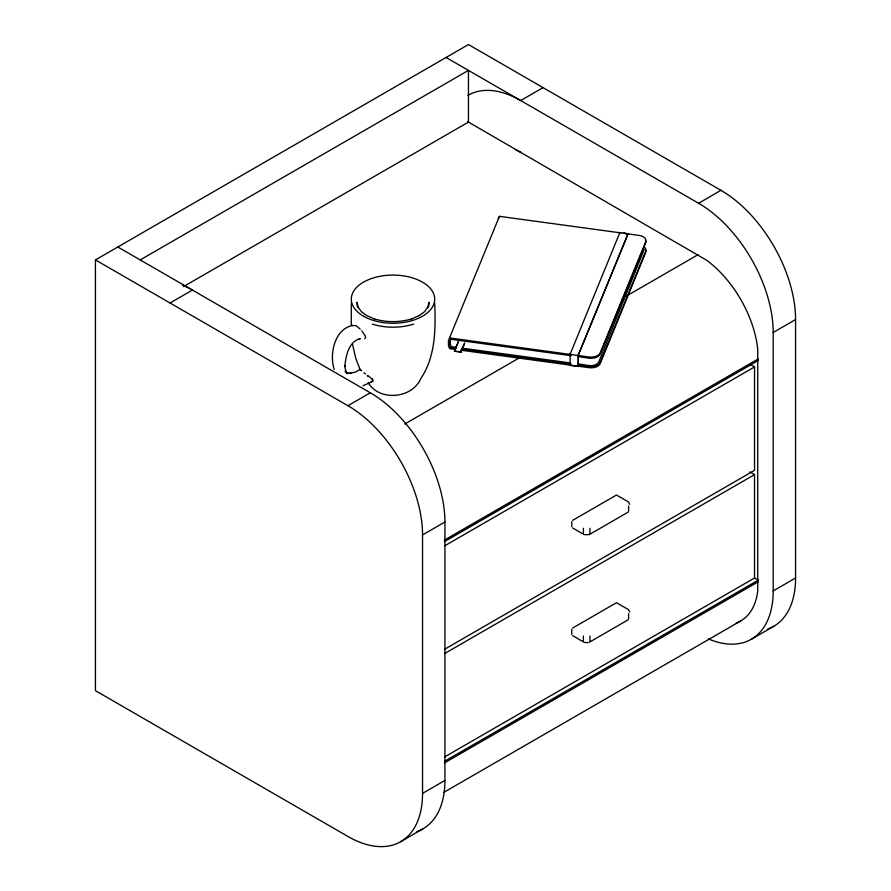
<?xml version="1.0" encoding="UTF-8"?>
<svg xmlns="http://www.w3.org/2000/svg" width="891" height="891" viewBox="0 0 891 891"><rect width="100%" height="100%" fill="white"/><g stroke="black" fill="none" stroke-linecap="round" stroke-linejoin="round"><path stroke-width="1.34" d="M467.675 121.633L706.374 260.072A84.367 48.704 60 0 1 757.729 349.027L757.729 590.989A84.367 48.704 60 0 1 736.122 623.065M644.271 249.346L598.663 362.158C593.941 368.551 584.607 364.163 578.292 364.029M570.017 354.841L570.184 353.861M570.117 354.373L570.073 365.433L578.304 366.435M450.311 340.072L449.966 342.422L451.046 346.655L456.526 347.401M464.59 343.336L460.981 352.145L454.488 351.254L458.097 342.2M454.488 351.254L458.609 341.186M460.981 352.145L464.59 343.091M570.195 354.072L619.858 232.529L628.144 233.821M628.077 234.043L578.315 355.186L578.181 366.546M498.269 218.83L499.439 216.335L621.049 232.93M499.439 216.335L448.474 340.44L448.474 345.842L449.643 348.648L455.112 349.395M450.757 339.193L449.487 343.28L450.612 347.613L456.092 348.359M354.005 325.672L355.899 325.538L360.231 329.124M628.088 233.531L578.304 354.963L578.315 366.156M360.176 369.375L355.375 372.16L349.985 373.251L351.009 373.229L346.298 372.616L347.702 373.084L345.229 371.825L346.744 372.728M419.126 315.67L424.617 311.638L428.27 306.549L427.736 307.618L428.961 302.249L428.861 305.858M117.801 246.996L370.311 392.786A105.506 60.922 60 0 1 444.921 522.003L444.921 780.46L422.546 793.38A105.506 60.922 60 0 1 347.935 836.46L95.426 690.67L95.426 259.916L468.454 44.55L720.975 190.34A105.506 60.922 60 0 1 795.574 319.557L795.574 578.003A105.506 60.922 60 0 1 767.663 629.079M140.188 259.916L468.454 70.389L468.454 122.089L183.479 286.624M170.025 302.996L192.411 290.076A105.506 60.922 60 0 0 182.677 285.187M543.065 87.619L520.689 100.549A105.506 60.922 60 0 0 467.931 95.326M95.426 259.916L347.935 405.706L370.311 392.786M446.079 57.47L698.589 203.259L720.975 190.34M404.703 424.06L520.132 357.414M625.95 296.324L698.098 254.67M422.546 793.38L422.546 534.934L444.921 522.003M708.323 638.892A105.506 60.922 60 0 0 773.199 590.933L773.199 332.477L795.574 319.557M444.431 540.091L758.274 358.895M444.431 541.672L758.274 360.476M444.542 545.916L754.543 366.936L754.543 470.325L444.542 649.294M572.635 520.355L616.516 495.017L628.467 501.945L629.781 504.351M589.53 534.433L628.155 512.125M444.542 653.604L754.543 474.625L754.543 578.003L444.542 756.982M572.635 628.044L616.516 602.706L628.467 609.633L629.781 612.039M589.53 642.121L628.155 619.813M444.431 761.36L758.274 580.164L754.777 578.148M444.431 762.952L758.274 581.756M773.199 590.933L795.574 578.003M443.763 792.389L740.766 620.916M400.683 841.683L423.069 828.753M751.347 639.237L773.722 626.306M364.775 338.691L365.644 337.455L365.343 336.074L361.802 330.806M372.995 381.259L362.982 385.747M411.731 318.867L419.494 315.436M589.118 534.633L584.24 534.633M412.032 318.789C399.68 322.575 386.315 322.575 373.964 318.789M413.647 324.124C400.248 328.233 385.747 328.233 372.349 324.124M588.216 642.623L584.674 642.489M353.237 325.415C334.749 328.244 329.002 354.184 334.259 369.498M360.12 338.714L359.129 338.736L360.098 338.714C348.57 341.643 345.686 356.389 344.85 366.602L344.75 365.488L345.942 371.948L345.385 370.456L346.666 373.106L345.708 371.536L347.401 373.73L346.131 372.249M351.745 325.449L352.747 325.427M623.978 233.297L628.044 233.843M623.789 233.308L638.814 235.358A9.233 5.335 0 0 1 645.685 241.773L600.133 353.003A9.233 5.335 0 0 1 589.018 356.968L449.643 337.945M450.612 339.248L571.209 355.709M578.059 356.645L589.018 358.137M461.995 348.147L570.084 362.904M461.583 349.116L571.209 364.074M578.059 365.009L589.018 366.502A9.233 5.335 0 0 0 600.133 362.537L645.685 251.307A9.233 5.335 0 0 0 644.549 247.275M460.569 350.141L589.018 367.671A9.233 5.335 0 0 0 600.133 363.717L645.685 252.476A9.233 5.335 0 0 0 645.83 250.482M454.488 351.009L460.981 351.9M371.09 381.727C375.902 381.237 369.041 376.481 367.281 375.456L368.016 376.125M374.265 318.867L366.869 315.67L361.367 311.638L357.725 306.549L358.26 307.618L357.035 302.249L357.135 305.858M515.265 149.554L521.168 152.517M751.046 364.92L754.543 366.936M749.877 471.94L754.543 474.625M572.635 527.962L583.828 534.433M572.635 635.651L583.828 642.121M363.907 372.772L365.577 374.008M361.59 370.779L360.432 369.576L360.521 370.177M368.139 382.696C379.644 401.785 412.388 398.645 421.031 378.218C435.621 356.333 435.732 328.567 434.697 303.319M360.153 369.732L355.821 358.627L352.457 344.06M372.315 378.486L372.906 379.789M628.612 505.988L628.612 511.156M628.612 613.665L628.612 618.844M589.953 528.307L589.953 533.475M589.953 635.996L589.953 641.164M583.405 528.307L583.405 533.475M583.405 635.996L583.405 641.164M571.755 521.58L571.755 526.748M571.755 629.269L571.755 634.437M351.299 303.319L351.299 325.182M589.018 358.137A9.233 5.335 0 0 0 600.133 354.173L645.685 242.942A9.233 5.335 0 0 0 645.83 240.938M698.589 203.259A105.506 60.922 60 0 1 773.199 332.477M347.935 405.706A105.506 60.922 60 0 1 422.546 534.934M444.921 780.46A105.506 60.922 60 0 1 417.01 831.537M363.506 316.194A41.699 24.079 0 0 0 433.282 305.401A41.699 24.079 0 0 0 382.206 275.909A41.699 24.079 0 0 0 363.506 316.194"/></g></svg>
